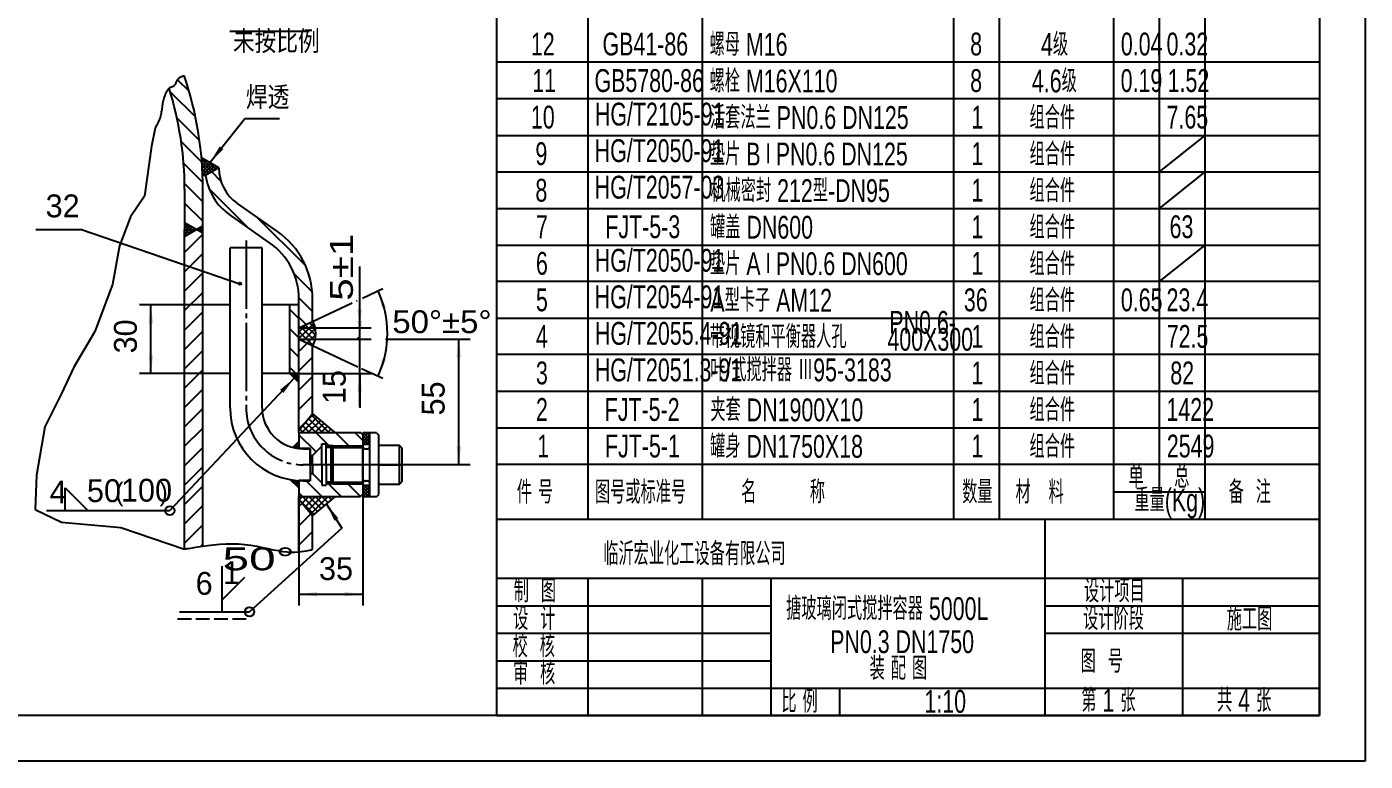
# Model space of a CAD drawing. Extents: x -917 to 561, y -220 to 621.
# Drawn here: x 268.4 to 561.2, y -220.2 to -59.4 of the extents above; entities that cross this region are included whole.
import ezdxf

# ---------------------------------------------------------------- set-up
doc = ezdxf.new("R2010")
doc.units = 0
doc.linetypes.add('DASHDOT', pattern=[18, 15, -1, 1, -1])
doc.linetypes.add('DASHED', pattern=[4, 3, -1])
doc.layers.get('0').update_dxf_attribs({"linetype": 'CONTINUOUS'})
for name, color, linetype in [('1', 7, 'CONTINUOUS'), ('2', 94, 'DASHDOT'), ('3', 2, 'DASHED'), ('5', 214, 'CONTINUOUS'), ('8', 7, 'CONTINUOUS')]:
    doc.layers.add(name, color=color, linetype=linetype)
doc.styles.get("Standard").update_dxf_attribs({"font": 'isocp.shx', "width": 0.707, "bigfont": 'hztxt.shx'})
doc.styles.add('STYLE1', font='cadt_en.shx', dxfattribs={"width": 0.799282, "bigfont": 'cadt_hz.shx'})
doc.styles.add('STYLE22', font='cadt_en.shx', dxfattribs={"width": 1.565508, "bigfont": 'cadt_hz.shx'})
doc.styles.add('STYLE37', font='cadt_en.shx', dxfattribs={"width": 1.319444, "bigfont": 'cadt_hz.shx'})
doc.styles.add('STYLE38', font='cadt_en.shx', dxfattribs={"width": 1.076207, "bigfont": 'cadt_hz.shx'})
doc.dimstyles.get("Standard").update_dxf_attribs({"dimtxt": 3.5, "dimasz": 4, "dimexe": 2, "dimexo": 0, "dimgap": 1, "dimtad": 1, "dimtoh": 1, "dimdec": 4, "dimzin": 0, "dimtxsty": 'STANDARD', "dimcen": 0, "dimazin": 3, "dimtfac": 1, "dimtdec": 4, "dimtmove": 0, "dimatfit": 3, "dimtolj": 1, "dimtzin": 0})

# ---------------------------------------------------------------- blocks, each defined once
blk = doc.blocks.new('*U59')
at = {"layer": '1'}
for p, q in [((310.9, -93.21), (308.87, -91.18)), ((308.31, -94.86), (316.76, -103.32)), ((329.43, -111.74), (318.7, -101.01)), ((326.89, -113.45), (330.87, -117.43)), ((327.94, -118.73), (330.94, -121.73)), ((327.94, -122.98), (329.51, -124.55, 1))]:
    blk.add_line(p, q, dxfattribs=at)
blk = doc.blocks.new('*U60')
at = {"layer": '1'}
for p, q in [((306.65, -88.26), (309.32, -90.93)), ((306.67, -88.44), (306.88, -88.23)), ((308.87, -91.18), (306.71, -89.02)), ((306.72, -89.09), (307.33, -88.48)), ((306.76, -89.75), (307.77, -88.74)), ((306.77, -89.79), (308.42, -91.44)), ((306.81, -90.42), (308.22, -89)), ((307.97, -91.7), (306.81, -90.54)), ((306.84, -91.09), (308.67, -89.26)), ((306.87, -91.77), (309.12, -89.52)), ((307.4, -91.95), (309.57, -89.78)), ((309.77, -90.67), (307.94, -88.84)), ((308.86, -91.19), (310.02, -90.04)), ((309.61, -89.81), (310.22, -90.41)), ((306.85, -91.29), (307.51, -91.95, 1))]:
    blk.add_line(p, q, dxfattribs=at)
blk = doc.blocks.new('*U61')
at = {"layer": '1'}
for p, q in [((305.79, -103.66), (306.27, -104.14, 1)), ((305.98, -103.97), (306.94, -103.02)), ((306.24, -103.4), (306.94, -104.1)), ((306.43, -104.23), (306.94, -103.72)), ((306.69, -103.14), (306.94, -103.39)), ((306.88, -104.49), (306.94, -104.43))]:
    blk.add_line(p, q, dxfattribs=at)
blk = doc.blocks.new('*U62')
at = {"layer": '1'}
for p, q in [((302.94, -102.22), (304.89, -104.18)), ((302.94, -102.77), (303.29, -102.42)), ((302.94, -103.48), (303.74, -102.68)), ((302.94, -102.93), (304.44, -104.43)), ((302.94, -104.19), (304.19, -102.94)), ((302.94, -104.89), (304.63, -103.2)), ((302.94, -103.63), (304, -104.69)), ((302.94, -104.34), (303.55, -104.95)), ((303.1, -105.21), (302.94, -105.05, 1)), ((303.64, -104.9), (305.08, -103.46)), ((304.6, -103.18), (305.34, -103.92)), ((305.31, -103.93), (305.53, -103.71))]:
    blk.add_line(p, q, dxfattribs=at)
blk = doc.blocks.new('*U63')
at = {"layer": '1'}
for p, q in [((326.11, -135.46), (326.29, -135.28)), ((327.94, -136.98), (326.24, -135.28)), ((326.33, -135.67), (326.71, -135.28)), ((326.54, -135.88), (327.14, -135.28)), ((327.94, -136.55), (326.66, -135.28)), ((326.75, -136.09), (327.56, -135.28)), ((326.96, -136.31), (327.94, -135.33)), ((327.94, -136.13), (327.09, -135.28)), ((327.17, -136.52), (327.94, -135.76)), ((327.39, -136.73), (327.94, -136.18)), ((327.51, -135.28), (327.94, -135.71)), ((327.6, -136.94), (327.94, -136.6)), ((327.81, -137.15), (327.94, -137.03, 1)), ((327.94, -135.28), (327.94, -135.28))]:
    blk.add_line(p, q, dxfattribs=at)
blk = doc.blocks.new('*U64')
at = {"layer": '1'}
for p, q in [((303.93, -73.51), (301.42, -71.01)), ((305.32, -79.14), (299.79, -73.61)), ((306.2, -84.27), (301.27, -79.34)), ((302.2, -84.51), (306.71, -89.02)), ((306.92, -93.48), (302.72, -89.28)), ((306.94, -97.73), (302.93, -93.73)), ((306.94, -101.98), (302.94, -97.98, 1))]:
    blk.add_line(p, q, dxfattribs=at)
blk = doc.blocks.new('*U116')
for p, q in [((296.52, -81.58), (295.67, -85.55)), ((295.67, -85.55), (294.16, -96.44, 1)), ((294.16, -96.44), (291.14, -100.97)), ((291.14, -100.97), (288.72, -107.32)), ((288.72, -107.32), (287.2, -115.79)), ((287.2, -115.79), (283.27, -126.08)), ((283.27, -126.08), (278.74, -133.94)), ((278.74, -133.94), (276.01, -139.69)), ((276.01, -139.69), (272.38, -146.95)), ((272.38, -146.95), (270.57, -157.53)), ((270.57, -157.53), (270.27, -165.09)), ((270.27, -165.09), (276.01, -167.81)), ((276.01, -167.81), (289.02, -169.02)), ((289.02, -169.02), (302.94, -173.71))]:
    blk.add_line(p, q)
blk = doc.blocks.new('*U117')
at = {"layer": '5'}
for p, q in [((326.98, -151.58), (326.78, -151.37, 1)), ((326.79, -151.53), (327.94, -150.39)), ((327.42, -151.66), (326.95, -151.19)), ((327.08, -151.6), (327.94, -150.74)), ((327.83, -151.72), (327.13, -151.02)), ((327.94, -151.47), (327.31, -150.84)), ((327.38, -151.65), (327.94, -151.1)), ((327.94, -151.12), (327.48, -150.66)), ((327.94, -150.76), (327.66, -150.49)), ((327.69, -151.7), (327.94, -151.45)), ((327.94, -150.41), (327.84, -150.31))]:
    blk.add_line(p, q, dxfattribs=at)
blk = doc.blocks.new('*U118')
at = {"layer": '5'}
for p, q in [((326.14, -158.55), (326.15, -158.54)), ((327.94, -160.31), (326.18, -158.55, 1)), ((326.31, -158.73), (326.45, -158.59)), ((326.49, -158.91), (326.76, -158.64)), ((327.94, -159.95), (326.6, -158.62)), ((326.67, -159.08), (327.07, -158.68)), ((326.84, -159.26), (327.39, -158.71)), ((327.94, -159.6), (327.01, -158.67)), ((327.02, -159.44), (327.72, -158.74)), ((327.2, -159.61), (327.94, -158.87)), ((327.37, -159.79), (327.94, -159.23)), ((327.94, -159.25), (327.4, -158.71)), ((327.55, -159.97), (327.94, -159.58)), ((327.73, -160.14), (327.94, -159.94)), ((327.94, -158.89), (327.79, -158.74)), ((327.91, -160.32), (327.94, -160.29))]:
    blk.add_line(p, q, dxfattribs=at)
blk = doc.blocks.new('*U119')
at = {"layer": '5'}
for p, q in [((341.94, -148.73), (342.39, -148.28)), ((341.94, -149.44), (343.1, -148.28)), ((341.94, -150.15), (343.44, -148.65)), ((343.44, -150.38), (341.94, -148.88)), ((343.44, -149.68), (342.04, -148.28)), ((343.44, -148.97), (342.75, -148.28)), ((343.13, -150.78), (341.94, -149.59)), ((342.42, -150.78), (341.94, -150.3, 1)), ((342.01, -150.78), (343.44, -149.35)), ((342.72, -150.78), (343.44, -150.06)), ((343.43, -150.78), (343.44, -150.77))]:
    blk.add_line(p, q, dxfattribs=at)
blk = doc.blocks.new('*U120')
at = {"layer": '5'}
for p, q in [((341.94, -160.05), (342.2, -159.78)), ((341.94, -160.75), (342.91, -159.78)), ((341.94, -161.46), (343.44, -159.96)), ((343.44, -161.7), (341.94, -160.2)), ((341.94, -162.17), (343.44, -160.67)), ((343.31, -162.28), (341.94, -160.9)), ((343.44, -160.99), (342.23, -159.78)), ((343.44, -160.28), (342.93, -159.78)), ((342.61, -162.28), (341.94, -161.61, 1)), ((342.53, -162.28), (343.44, -161.38)), ((343.24, -162.28), (343.44, -162.08))]:
    blk.add_line(p, q, dxfattribs=at)
blk = doc.blocks.new('*U121')
for p, q in [((309.23, -172.79), (310.57, -172.67)), ((310.57, -172.67), (311.95, -172.59)), ((311.95, -172.59), (313.35, -172.56)), ((313.35, -172.56), (314.75, -172.6)), ((314.75, -172.6), (316.11, -172.71)), ((316.11, -172.71), (317.44, -172.89)), ((302.94, -173.71), (302.97, -173.7)), ((302.94, -173.71), (302.94, -173.71, 1)), ((302.97, -173.7), (303.04, -173.69)), ((303.04, -173.69), (303.19, -173.67)), ((303.19, -173.67), (303.43, -173.63)), ((303.43, -173.63), (303.79, -173.57)), ((303.79, -173.57), (304.3, -173.49)), ((304.3, -173.49), (304.97, -173.38)), ((304.97, -173.38), (305.82, -173.24)), ((305.82, -173.24), (306.83, -173.09)), ((306.83, -173.09), (307.98, -172.93)), ((307.98, -172.93), (309.23, -172.79)), ((317.44, -172.89), (318.73, -173.11)), ((318.73, -173.11), (319.97, -173.36)), ((319.97, -173.36), (321.16, -173.62)), ((321.16, -173.62), (322.3, -173.86)), ((322.3, -173.86), (323.38, -174.07)), ((323.38, -174.07), (324.4, -174.23)), ((324.4, -174.23), (325.36, -174.33)), ((325.36, -174.33), (326.24, -174.37)), ((326.24, -174.37), (327.06, -174.37)), ((327.06, -174.37), (327.8, -174.33)), ((327.8, -174.33), (328.47, -174.26)), ((328.47, -174.26), (329.05, -174.18)), ((329.05, -174.18), (329.55, -174.09)), ((329.55, -174.09), (329.97, -174.01)), ((329.97, -174.01), (330.29, -173.95)), ((330.29, -173.95), (330.53, -173.9)), ((330.53, -173.9), (330.7, -173.87)), ((330.7, -173.87), (330.82, -173.85)), ((330.82, -173.85), (330.89, -173.83)), ((330.89, -173.83), (330.94, -173.82)), ((330.93, -173.83), (330.94, -173.82))]:
    blk.add_line(p, q)
blk = doc.blocks.new('*U122')
at = {"layer": '5'}
for p, q in [((328.58, -148.21), (331.87, -144.92)), ((329.34, -146.04), (331.1, -144.27)), ((331.68, -148.21), (329.42, -145.94)), ((330, -148.21), (332.64, -145.56)), ((333.1, -148.21), (330.06, -145.17)), ((334.51, -148.21), (330.71, -144.41)), ((331.41, -148.21), (333.41, -146.21)), ((328.85, -148.21), (328.13, -147.48, 1)), ((330.27, -148.21), (328.77, -146.71)), ((332.83, -148.21), (334.18, -146.85)), ((334.24, -148.21), (334.95, -147.5)), ((335.65, -148.21), (335.72, -148.14))]:
    blk.add_line(p, q, dxfattribs=at)
blk = doc.blocks.new('*U123')
at = {"layer": '5'}
for p, q in [((331.25, -166.16), (327.94, -162.85, 1)), ((328, -162.93), (328.72, -162.21)), ((328.65, -163.7), (330.14, -162.21)), ((332.02, -165.52), (328.71, -162.21)), ((329.29, -164.47), (331.55, -162.21)), ((329.94, -165.24), (332.97, -162.21)), ((332.79, -164.87), (330.13, -162.21)), ((330.58, -166.01), (334.38, -162.21)), ((333.56, -164.23), (331.54, -162.21)), ((334.33, -163.58), (332.95, -162.21)), ((335.1, -162.94), (334.37, -162.21)), ((334.92, -163.09), (335.8, -162.21)), ((335.87, -162.29), (335.78, -162.21))]:
    blk.add_line(p, q, dxfattribs=at)
blk = doc.blocks.new('*U124')
at = {"layer": '5'}
for p, q in [((327.94, -164.41), (328.65, -163.7, 1)), ((327.94, -168.65), (330.58, -166.01)), ((327.94, -172.9), (330.94, -169.9))]:
    blk.add_line(p, q, dxfattribs=at)
blk = doc.blocks.new('*U125')
at = {"layer": '5'}
for p, q in [((331.69, -152.46), (327.94, -148.71)), ((331.68, -148.21), (334.95, -151.48)), ((338.85, -151.13), (335.92, -148.21)), ((341.94, -149.98), (340.17, -148.21, 1))]:
    blk.add_line(p, q, dxfattribs=at)
blk = doc.blocks.new('*U126')
at = {"layer": '5'}
for p, q in [((332.95, -162.21), (329.53, -158.78)), ((337.2, -162.21), (334.07, -159.08)), ((341.44, -162.21), (338.66, -159.43, 1)), ((328.71, -162.21), (327.94, -161.43))]:
    blk.add_line(p, q, dxfattribs=at)
blk = doc.blocks.new('*U127')
at = {"layer": '5'}
for p, q in [((341.94, -155.28), (341.94, -180.37)), ((327.94, -162.21), (327.94, -180.37, 1))]:
    blk.add_line(p, q, dxfattribs=at)
blk = doc.blocks.new('*U128')
at = {"layer": '5'}
blk.add_line((311.14, -187.47), (311.14, -177.47, 1), dxfattribs=at)
blk = doc.blocks.new('*U129')
blk.add_line((334, -163.86), (337.36, -169.17))
blk.add_solid([(334, -163.86), (336.56, -166.97), (335.71, -167.51)])
blk = doc.blocks.new('*D130')
for p, q in [((327.94, -180.37), (327.94, -186.1)), ((341.94, -180.37), (341.94, -186.1)), ((327.94, -183.6), (341.94, -183.6))]:
    blk.add_line(p, q)
for points in [[(327.94, -183.6), (331.94, -183.1), (331.94, -184.1)], [(341.94, -183.6), (337.94, -184.1), (337.94, -183.1)]]:
    blk.add_solid(points)
at = {"style": 'STYLE1'}
blk.add_text('35', height=5, dxfattribs=at).set_placement((332.35, -180.5))
blk = doc.blocks.new('*U131')
at = {"layer": '5'}
blk.add_line((325.95, -135.29), (325.95, -135.28, 1), dxfattribs=at)
blk = doc.blocks.new('*U132')
at = {"layer": '5'}
for p, q in [((327.94, -130.47), (329.77, -128.64, 1)), ((327.94, -134.71), (330.94, -131.71)), ((327.94, -138.95), (330.94, -135.95)), ((327.94, -143.2), (330.94, -140.2)), ((327.94, -147.44), (329.34, -146.04))]:
    blk.add_line(p, q, dxfattribs=at)
blk = doc.blocks.new('*U133')
at = {"layer": '5'}
for p, q in [((327.94, -123.25), (325.94, -121.25, 1)), ((327.94, -127.49), (325.94, -125.49)), ((327.94, -131.74), (325.94, -129.74)), ((327.24, -135.28), (325.94, -133.98))]:
    blk.add_line(p, q, dxfattribs=at)
blk = doc.blocks.new('*U134')
at = {"layer": '5'}
for p, q in [((327.94, -125.28), (343.26, -125.28)), ((341.26, -135.28), (341.26, -125.28, 1)), ((327.94, -127.78), (343.26, -127.78)), ((341.01, -127.35), (340.76, -127.78)), ((327.94, -135.28), (343.26, -135.28)), ((341.26, -135.28), (341.26, -142.78))]:
    blk.add_line(p, q, dxfattribs=at)
blk = doc.blocks.new('*U135')
at = {"layer": '5'}
for p, q in [((306.94, -120.28), (297.9, -120.28, 1)), ((306.94, -135.28), (298.98, -135.28))]:
    blk.add_line(p, q, dxfattribs=at)
blk = doc.blocks.new('*D136')
for p, q in [((297.9, -120.28), (293.08, -120.28)), ((295.58, -135.28), (295.58, -120.28)), ((298.98, -135.28), (293.08, -135.28))]:
    blk.add_line(p, q)
for points in [[(295.58, -120.28), (296.08, -124.28), (295.08, -124.28)], [(295.58, -135.28), (295.08, -131.28), (296.08, -131.28)]]:
    blk.add_solid(points)
at = {"style": 'STYLE1'}
blk.add_text('30', height=5, rotation=90, dxfattribs=at).set_placement((292.49, -130.89))
blk = doc.blocks.new('*U137')
blk.add_line((326.94, -136.28), (299.71, -165.31))
blk.add_solid([(326.94, -136.28), (324.57, -139.54), (323.84, -138.86)])
blk = doc.blocks.new('*D138')
for p, q in [((341.26, -142.48), (341.26, -111.88)), ((327.94, -125.28), (343.76, -125.28)), ((327.94, -127.78), (343.76, -127.78)), ((327.94, -135.28), (343.76, -135.28))]:
    blk.add_line(p, q)
for points in [[(341.26, -125.28), (340.76, -121.28), (341.76, -121.28)], [(341.26, -127.78), (340.76, -123.78), (341.76, -123.78)], [(341.26, -135.28), (341.76, -139.28), (340.76, -139.28)]]:
    blk.add_solid(points)
at = {"style": 'STYLE1'}
blk.add_text('15', height=5, rotation=90, dxfattribs=at).set_placement((338.17, -141.98))
at = {"insert": (339.83, -119.37), "char_height": 5, "attachment_point": 7, "rotation": 90, "style": 'STYLE37'}
blk.add_mtext('5%%p1', dxfattribs=at)
blk = doc.blocks.new('*D139')
blk.add_arc((325.26, -126.53), 22.06, 335, 385)
for points in [[(345.25, -117.21), (347.08, -120.8), (346.13, -121.14)], [(345.25, -135.85), (346.13, -131.92), (347.08, -132.26)]]:
    blk.add_solid(points)
at = {"insert": (348.39, -126.53), "char_height": 5, "attachment_point": 7, "style": 'STYLE38'}
blk.add_mtext('50%%d%%p5%%d', dxfattribs=at)
blk = doc.blocks.new('*U140')
for p, q in [((302.23, -70.3), (302.37, -70.24)), ((302.37, -70.24), (302.51, -70.19)), ((302.51, -70.19), (302.64, -70.14)), ((302.64, -70.14), (302.75, -70.1)), ((302.75, -70.1), (302.85, -70.07)), ((299.26, -73.21), (299.4, -73)), ((299.4, -73), (299.54, -72.83)), ((299.54, -72.83), (299.69, -72.7)), ((299.69, -72.7), (299.83, -72.61)), ((299.83, -72.61), (299.96, -72.55)), ((299.96, -72.55), (300.09, -72.51)), ((300.09, -72.51), (300.22, -72.48)), ((300.22, -72.48), (300.34, -72.45)), ((300.34, -72.45), (300.46, -72.42)), ((300.46, -72.42), (300.56, -72.37)), ((300.56, -72.37), (300.66, -72.3)), ((300.66, -72.3), (300.75, -72.21)), ((300.75, -72.21), (300.84, -72.11)), ((300.84, -72.11), (300.92, -71.99)), ((300.92, -71.99), (300.99, -71.86)), ((300.99, -71.86), (301.07, -71.72)), ((301.07, -71.72), (301.13, -71.59)), ((301.13, -71.59), (301.2, -71.45)), ((301.2, -71.45), (301.26, -71.32)), ((301.26, -71.32), (301.32, -71.19)), ((301.32, -71.19), (301.39, -71.06)), ((301.39, -71.06), (301.46, -70.94)), ((301.46, -70.94), (301.54, -70.83)), ((301.54, -70.83), (301.63, -70.72)), ((301.63, -70.72), (301.72, -70.62)), ((301.72, -70.62), (301.83, -70.53)), ((301.83, -70.53), (301.96, -70.44)), ((301.96, -70.44), (302.09, -70.37)), ((302.09, -70.37), (302.23, -70.3)), ((298.16, -76.37), (298.21, -76.09)), ((298.21, -76.09), (298.27, -75.8)), ((298.27, -75.8), (298.34, -75.51)), ((298.34, -75.51), (298.41, -75.22)), ((298.41, -75.22), (298.5, -74.92)), ((298.5, -74.92), (298.61, -74.61)), ((298.61, -74.61), (298.72, -74.31)), ((298.72, -74.31), (298.85, -74.01)), ((298.85, -74.01), (298.98, -73.72)), ((298.98, -73.72), (299.12, -73.45)), ((299.12, -73.45), (299.26, -73.21)), ((297.66, -79.19), (297.74, -78.9)), ((297.74, -78.9), (297.81, -78.61)), ((297.81, -78.61), (297.87, -78.33)), ((297.87, -78.33), (297.92, -78.04)), ((297.92, -78.04), (297.96, -77.76)), ((297.96, -77.76), (298, -77.48)), ((298, -77.48), (298.03, -77.21)), ((298.03, -77.21), (298.07, -76.93)), ((298.07, -76.93), (298.11, -76.65)), ((298.11, -76.65), (298.16, -76.37)), ((296.52, -81.58), (296.63, -81.4, 1)), ((296.63, -81.4), (296.75, -81.19)), ((296.75, -81.19), (296.88, -80.94)), ((296.88, -80.94), (297.03, -80.68)), ((297.03, -80.68), (297.17, -80.39)), ((297.17, -80.39), (297.31, -80.1)), ((297.31, -80.1), (297.44, -79.79)), ((297.44, -79.79), (297.56, -79.49)), ((297.56, -79.49), (297.66, -79.19))]:
    blk.add_line(p, q)
blk = doc.blocks.new('*U141')
at = {"layer": '5'}
for p, q in [((327.94, -127.64), (331.2, -124.38)), ((327.94, -126.23), (329.71, -124.45)), ((328.36, -125.08), (331.4, -128.13)), ((328.81, -128.19), (331.54, -125.45)), ((329.32, -124.63), (331.64, -126.95)), ((330.29, -124.18), (331.54, -125.44)), ((327.94, -126.08), (330.97, -129.12)), ((328.48, -128.03), (327.94, -127.49)), ((329.77, -128.64), (331.65, -126.76)), ((301.86, -187.47), (317.14, -187.47, 1))]:
    blk.add_line(p, q, dxfattribs=at)
blk = doc.blocks.new('*U142')
at = {"layer": '8'}
blk.add_line((308.53, -89.01), (316.12, -79.5), dxfattribs=at)
blk.add_solid([(308.53, -89.01), (310.64, -85.58), (311.42, -86.2)], dxfattribs=at)
blk = doc.blocks.new('*D143')
for p, q in [((359.25, -127.78), (365.42, -127.78)), ((362.92, -155.23), (362.92, -127.78)), ((359.25, -155.23), (365.42, -155.23))]:
    blk.add_line(p, q)
for points in [[(362.92, -127.78), (363.42, -131.78), (362.42, -131.78)], [(362.92, -155.23), (362.42, -151.23), (363.42, -151.23)]]:
    blk.add_solid(points)
at = {"style": 'STYLE1'}
blk.add_text('55', height=5, rotation=90, dxfattribs=at).set_placement((359.82, -144.47))

msp = doc.modelspace()

# ---------------------------------------------------------------- linework, layer by layer
for p, q in [((561.22989, 620.83141), (561.22989, -220.16859)), ((551.22989, 595.83141), (551.22989, -210.16859)), ((371.22989, -210.16859), (371.22989, 52.83141, 1)), ((391.22989, -167.16859), (391.22989, 52.83141)), ((416.22989, -167.16859), (416.22989, 52.83141)), ((471.22989, -167.16859), (471.22989, 52.83141)), ((481.22989, -167.16859), (481.22989, 52.83141)), ((506.22989, -167.16859), (506.22989, 52.83141)), ((516.22989, -161.16859), (516.22989, 52.83141)), ((526.22989, -167.16859), (526.22989, 52.83141)), ((330.16313, -60.41114), (312.87182, -60.41114)), ((551.22989, -67.16859), (371.22989, -67.16859)), ((551.22989, -75.16859), (371.22989, -75.16859, 1)), ((316.12469, -79.50041), (323.67369, -79.50041, 1)), ((371.22989, -83.16859), (551.22989, -83.16859)), ((516.22989, -91.16859), (526.22989, -83.16859)), ((371.22989, -91.16859), (551.22989, -91.16859)), ((516.22989, -99.16859), (526.22989, -91.16859, 1)), ((371.22989, -99.16859), (551.22989, -99.16859)), ((371.22989, -107.16859), (551.22989, -107.16859)), ((516.22989, -115.16859), (526.22989, -107.16859, 1)), ((551.22989, -115.16859), (371.22989, -115.16859)), ((371.22989, -123.16859), (551.22989, -123.16859)), ((551.22989, -131.16859), (371.22989, -131.16859)), ((551.22989, -210.16859), (551.22989, -131.16859)), ((371.22989, -139.16859), (551.22989, -139.16859)), ((371.22989, -147.16859), (551.22989, -147.16859)), ((335.43672, -151.13042), (333.93672, -151.13042)), ((335.08672, -151.48042), (341.93672, -151.48042)), ((371.22989, -155.16859), (551.22989, -155.16859)), ((335.43672, -159.43042), (333.93672, -159.43042)), ((335.08672, -159.08042), (341.93672, -159.08042)), ((506.22989, -161.16859), (526.22989, -161.16859, 1)), ((337.35759, -169.17257), (317.13924, -187.46868)), ((371.22989, -167.16859), (551.22989, -167.16859, 1)), ((491.22989, -210.16859), (491.22989, -167.16859)), ((551.22989, -180.16859), (371.22989, -180.16859)), ((391.22989, -210.16859), (391.22989, -180.16859, 1)), ((416.22989, -210.16859), (416.22989, -180.16859)), ((431.22989, -210.16859), (431.22989, -180.16859)), ((521.22989, -180.16859), (521.22989, -210.16859)), ((371.22989, -186.16859), (431.22989, -186.16859)), ((491.22989, -186.16859), (551.22989, -186.16859)), ((371.22989, -192.16859), (431.22989, -192.16859)), ((491.22989, -192.16859), (551.22989, -192.16859)), ((371.22989, -198.16859), (431.22989, -198.16859)), ((371.22989, -204.16859), (551.22989, -204.16859, 1)), ((446.22989, -204.16859), (446.22989, -210.16859)), ((551.22989, -210.16859), (-22.77011, -210.16859)), ((371.22989, -210.16859), (551.22989, -210.16859)), ((561.22989, -220.16859), (-32.77011, -220.16859))]:
    msp.add_line(p, q)
at = {"layer": '1'}
for p, q in [((310.43672, -90.28042), (306.63472, -88.08534, 6.28319)), ((310.43672, -90.28042), (307.54845, -91.94797)), ((307.54845, -91.94797), (306.87954, -91.94797)), ((302.93672, -94.9277), (302.93672, -105.30475)), ((306.93672, -103.76079), (306.93672, -94.9277)), ((323.26109, -104.20553), (314.48774, -98.06237)), ((302.93672, -102.21683), (306.93672, -104.52623)), ((321.54036, -106.66299), (312.76701, -100.51982)), ((270.37045, -103.76885), (280.37045, -103.76885)), ((302.93672, -105.30475), (306.93672, -102.99535)), ((302.93672, -103.76079), (306.93672, -103.76079)), ((302.93672, -173.70942), (302.93672, -103.76079)), ((306.93672, -173.07431), (306.93672, -103.76079)), ((319.88235, -107.78042), (312.88235, -107.78042)), ((312.88235, -142.78042), (312.88235, -107.78042)), ((319.88235, -142.78042), (319.88235, -107.78042, 6.28319)), ((327.93672, -125.28042), (327.93672, -118.95027, 6.28319)), ((330.93672, -123.8815), (330.93672, -118.95027, 6.28319)), ((312.88235, -120.28042), (306.93672, -120.28042)), ((327.93672, -120.28042), (319.88235, -120.28042)), ((325.93672, -135.28042), (325.93672, -120.28042)), ((327.93672, -125.28042), (330.93672, -123.8815)), ((327.93672, -148.2086), (327.93672, -125.28042, 6.28319)), ((327.93672, -127.78042), (330.93672, -129.17935)), ((330.93672, -144.13334), (330.93672, -129.17935)), ((312.88235, -135.28042), (306.93672, -135.28042)), ((327.93672, -135.28042), (319.88235, -135.28042)), ((325.93672, -135.28042), (327.93672, -137.28042)), ((327.93672, -147.7086), (330.93672, -144.13334)), ((330.93672, -144.13334), (335.79342, -148.2086)), ((327.93672, -148.2086), (341.43672, -148.2086)), ((327.93672, -148.2086), (327.93672, -151.73061)), ((341.93672, -148.7086), (341.43672, -148.2086, 1)), ((344.93672, -148.28042), (341.93672, -148.28042)), ((341.93672, -148.28042), (341.93672, -162.28042)), ((343.43672, -162.28042), (343.43672, -148.28042, 6.28319)), ((344.93672, -148.28042), (345.43672, -148.78042)), ((345.43672, -161.78042), (345.43672, -148.78042)), ((327.93672, -150.2086), (326.64693, -151.49839)), ((327.93672, -151.7086), (330.43672, -151.7086)), ((330.39596, -151.7086), (327.93672, -151.7086)), ((328.88235, -151.78042), (330.38235, -151.78042)), ((330.38235, -151.78042), (330.38235, -158.78042)), ((330.43672, -155.2086), (330.43672, -151.7086)), ((330.93672, -153.2086), (332.93672, -151.2086)), ((332.93672, -155.2086), (332.93672, -150.7086)), ((332.93672, -150.7086), (333.93672, -150.7086)), ((333.93672, -155.2086), (333.93672, -150.7086)), ((335.08672, -151.48042), (333.93672, -151.48042)), ((334.93672, -151.63042), (335.43672, -151.13042)), ((334.93672, -151.63042), (334.93672, -158.93042)), ((335.43672, -151.13042), (341.93672, -151.13042)), ((335.43672, -159.43042), (335.43672, -151.13042)), ((341.93672, -150.78042), (343.43672, -150.78042)), ((341.93672, -151.28042), (341.93672, -151.13042, 6.28319)), ((341.93672, -159.43042), (341.93672, -151.13042)), ((342.43672, -151.78042), (342.93672, -151.78042, 6.28319)), ((343.43672, -151.28042), (343.43672, -151.13042)), ((349.93672, -151.03042), (345.43672, -151.03042)), ((349.93672, -159.53042), (349.93672, -151.03042)), ((350.43672, -151.53042), (349.93672, -151.03042)), ((350.43672, -151.53042), (350.43672, -159.03042)), ((330.43672, -153.2086), (330.93672, -153.2086)), ((330.93672, -155.2086), (330.93672, -153.2086)), ((330.43672, -155.2086), (330.43672, -158.7086)), ((330.43672, -157.2086), (330.93672, -157.2086)), ((330.93672, -155.2086), (330.93672, -157.2086)), ((330.93672, -157.2086), (332.93672, -159.2086)), ((332.93672, -155.2086), (332.93672, -159.7086)), ((333.93672, -155.2086), (333.93672, -159.7086)), ((333.93672, -155.2086), (333.93672, -159.7086)), ((345.43672, -155.28042), (350.39899, -155.28042)), ((327.93672, -160.35225), (326.12561, -158.54115, 6.28319)), ((327.93672, -158.7086), (330.43672, -158.7086)), ((330.39596, -158.7086), (327.93672, -158.7086)), ((327.93672, -158.75245), (327.93672, -162.2086, 6.28319)), ((328.88235, -158.78042), (330.38235, -158.78042)), ((332.93672, -159.7086), (333.93672, -159.7086)), ((335.08672, -159.08042), (333.93672, -159.08042)), ((335.43672, -159.43042), (334.93672, -158.93042)), ((335.43672, -159.43042), (341.93672, -159.43042)), ((343.43672, -159.78042), (341.93672, -159.78042)), ((342.43672, -158.78042), (342.93672, -158.78042, 6.28319)), ((345.43672, -159.53042), (349.93672, -159.53042)), ((349.93672, -159.53042), (350.43672, -159.03042)), ((327.93672, -162.2086), (341.43672, -162.2086)), ((327.93672, -174.31268), (327.93672, -162.2086)), ((330.93672, -166.42751), (327.93672, -162.85225, 1)), ((330.93672, -166.42751), (335.96462, -162.2086)), ((341.93672, -161.7086), (341.43672, -162.2086)), ((344.93672, -162.28042), (341.93672, -162.28042)), ((344.93672, -162.28042), (345.43672, -161.78042)), ((330.93672, -173.82559), (330.93672, -166.42751))]:
    msp.add_line(p, q, dxfattribs=at)
for centre, radius, start, end in [((229.27172, -94.9277), 77.665, 0, 18.6671787), ((229.27172, -94.9277), 73.665, 0, 17.4568978), ((319.93672, -90.28042), 9.5, 180, 235), ((319.93672, -90.28042), 12.5, 187.6663173, 235), ((312.93672, -118.95027), 18, 0, 55), ((312.93672, -118.95027), 15, 0, 55), ((326.41038, -126.53042), 5.24447, 329.6627656, 390.3372344), ((328.88235, -142.78042), 16, 180, 270), ((328.88235, -142.78042), 9, 180, 270), ((342.43672, -151.28042), 0.5, 180, 270), ((342.93672, -151.28042), 0.5, 270, 360), ((342.43672, -159.28042), 0.5, 90, 180), ((342.93672, -159.28042), 0.5, 0, 90)]:
    msp.add_arc(centre, radius, start, end, dxfattribs=at)
at = {"layer": '2'}
for p, q in [((316.38235, -106.16883), (316.38235, -142.78042)), ((335.86724, -155.28042), (328.88235, -155.28042)), ((350.2091, -155.28042), (335.86286, -155.28042, 1))]:
    msp.add_line(p, q, dxfattribs=at)
msp.add_arc((328.88235, -142.78042), 12.5, 180, 270, dxfattribs=at)
at = {"layer": '3'}
msp.add_line((301.41923, -188.98631), (316.54172, -188.98631), dxfattribs=at)
at = {"layer": '5'}
for p, q in [((280.37045, -103.76885), (315.0463, -115.65803)), ((302.93672, -108.80064), (306.93672, -104.80064)), ((302.93672, -113.04328), (306.93672, -109.04328)), ((302.93672, -117.28592), (306.93672, -113.28592)), ((341.88985, -118.77397), (346.29994, -116.71751)), ((302.93672, -121.52856), (306.93672, -117.52856)), ((330.93672, -123.8815), (339.63229, -119.82669)), ((340.51853, -119.41343), (340.69629, -119.33054)), ((302.93672, -125.7712), (306.93672, -121.7712)), ((302.93672, -130.01384), (306.93672, -126.01384)), ((327.93672, -127.78042), (343.42618, -127.78042)), ((346.90277, -127.78042), (359.25061, -127.78042)), ((302.93672, -134.25648), (306.93672, -130.25648)), ((330.93672, -129.17935), (340.84304, -133.79874)), ((302.93672, -138.49912), (306.93672, -134.49912)), ((341.65244, -134.17617), (346.29994, -136.34334)), ((302.93672, -142.74176), (306.93672, -138.74176)), ((302.93672, -146.9844), (306.93672, -142.9844)), ((302.93672, -151.22704), (306.93672, -147.22704)), ((302.93672, -155.46968), (306.93672, -151.46968)), ((302.93672, -159.71233), (306.93672, -155.71233)), ((345.50356, -155.2322), (359.25061, -155.2322)), ((276.78332, -165.31458), (276.78332, -160.31458)), ((276.78332, -160.31458), (281.78332, -165.31458)), ((302.93672, -163.95497), (306.93672, -159.95497)), ((272.7077, -165.31458), (299.70868, -165.31458, 1)), ((302.93672, -168.19761), (306.93672, -164.19761)), ((302.93672, -172.44025), (306.93672, -168.44025)), ((306.47717, -173.14243), (306.93672, -172.68289)), ((311.13924, -184.86603), (316.13924, -179.86603))]:
    msp.add_line(p, q, dxfattribs=at)
for centre, radius in [((315.0463, -115.65803), 0.25), ((342.64255, -149.58735), 0.125), ((299.70868, -165.31458), 1), ((317.13924, -187.46868), 1)]:
    msp.add_circle(centre, radius, dxfattribs=at)

# ---------------------------------------------------------------- block references
for name in ['*U140', '*U64', '*U116', '*U142', '*U60', '*U59', '*U62', '*U61', '*D138', '*D139', '*D136', '*U135', '*U133', '*U141', '*U134', '*U132', '*D143', '*U137', '*U131', '*U63', '*U122', '*U125', '*U119', '*U117', '*U127', '*U118', '*U126', '*U120', '*U123', '*U124', '*U129', '*U121', '*U128']:
    msp.add_blockref(name, (0, 0))

# ---------------------------------------------------------------- texts
at = {"style": 'STYLE1'}
for s, p in [('未按比例', (313.51383, -65.16172)), ('焊透', (316.35069, -77.41274)), ('6', (305.35324, -183.72851))]:
    msp.add_text(s, height=5, dxfattribs=at).set_placement(p)
at = {"style": 'STYLE1', "width": 0.7}
for s, p in [('12', (378.69954, -65.67109)), ('GB41-86', (394.36712, -65.67109)), ('螺母 M16', (417.78912, -65.73843)), ('8', (474.8065, -65.67109)), ('4级', (490.29644, -65.75359)), ('0.04', (507.76836, -65.67109)), ('0.32', (517.76836, -65.67109)), ('11', (379.00715, -73.67109)), ('GB5780-86', (392.61318, -73.67109)), ('螺栓 M16X110', (417.78912, -73.75796)), ('8', (474.8065, -73.67109)), ('4.6级', (488.30701, -73.75359)), ('0.19', (507.72463, -73.67109)), ('1.52', (517.99913, -73.67109)), ('HG/T2105-91', (392.70341, -81.00819)), ('10', (378.69954, -81.67109)), ('活套法兰 PN0.6 DN125', (417.87728, -81.75796)), ('1', (475.08076, -81.67109)), ('组合件', (487.79476, -81.75796)), ('7.65', (517.76837, -81.67109)), ('9', (379.69128, -89.67109)), ('HG/T2050-91', (392.65401, -89.00819)), ('垫片 BⅠPN0.6 DN125', (417.87728, -89.75796)), ('1', (475.08076, -89.67109)), ('组合件', (487.79476, -89.75796)), ('8', (379.69128, -97.67109)), ('HG/T2057-03', (392.65889, -97.00819)), ('机械密封 212型-DN95', (417.96543, -97.75796)), ('1', (475.08076, -97.67109)), ('组合件', (487.79476, -97.75796)), ('7', (379.8065, -105.67109)), ('FJT-5-3', (394.98529, -105.67109)), ('罐盖 DN600', (417.90666, -105.7775)), ('1', (475.08076, -105.67109)), ('组合件', (487.79476, -105.75796)), ('63', (518.4261, -105.67109)), ('HG/T2050-91', (392.67623, -113.00819)), ('垫片 AⅠPN0.6 DN600', (417.87728, -113.75796)), ('组合件', (487.79476, -113.75796)), ('6', (379.8065, -113.67109)), ('1', (475.08076, -113.67109)), ('5', (379.8065, -121.67109)), ('HG/T2054-91', (392.65401, -121.00819)), ('A型卡子 AM12', (417.95564, -121.75796)), ('36', (473.4261, -121.67109)), ('组合件', (487.79476, -121.75796)), ('0.65', (507.76836, -121.67109)), ('23.4', (517.76993, -121.67109)), ('PN0.6-', (457.12598, -126.60581)), ('4', (379.8065, -129.67109)), ('HG/T2055.4-91', (392.70489, -129.00819)), ('带视镜和平衡器人孔', (417.81851, -129.73843)), ('400X300', (456.69615, -130.31059)), ('1', (475.08076, -129.67109)), ('组合件', (487.79476, -129.75796)), ('72.5', (517.80677, -129.67109)), ('HG/T2051.3-91', (392.69281, -137.00819)), ('叶/式搅拌器 Ⅲ95-3183', (417.90901, -137.00819)), ('3', (379.8065, -137.67109)), ('1', (475.08076, -137.67109)), ('组合件', (487.79476, -137.75796)), ('82', (518.58026, -137.67109)), ('夹套 DN1900X10', (417.96543, -145.75796)), ('组合件', (487.79476, -145.75796)), ('2', (379.8065, -145.67109)), ('FJT-5-2', (394.85294, -145.67109)), ('1', (475.08076, -145.67109)), ('1422', (517.74081, -145.67109)), ('1', (380.08076, -153.67109)), ('FJT-5-1', (394.91373, -153.67109)), ('罐身 DN1750X18', (417.90666, -153.73843)), ('1', (475.08076, -153.67109)), ('组合件', (487.79476, -153.75796)), ('2549', (517.83034, -153.67109)), ('单', (509.45489, -160.34426)), ('总', (519.44249, -160.34426)), ('件 号', (375.62429, -163.75796)), ('图号或标准号', (392.71349, -163.7775)), ('名         称', (424.69231, -163.73843)), ('数量', (473.04798, -163.73843)), ('材   料', (484.72967, -163.75796)), ('重量(Kg)', (510.73115, -165.49476)), ('备  注', (531.36106, -163.73843)), ('临沂宏业化工设备有限公司', (394.53946, -177.26637)), ('制  图', (374.9576, -185.41383)), ('设计项目', (499.70147, -185.41383)), ('搪玻璃闭式搅拌容器 5000L', (434.54431, -189.2524)), ('设  计', (374.81788, -191.41383)), ('设计阶段', (499.51094, -191.41383)), ('施工图', (530.94563, -191.56867)), ('校  核', (374.69913, -197.45064)), ('PN0.3 DN1750', (444.17115, -196.50159)), ('图  号', (498.9636, -200.79703)), ('审  核', (374.79248, -203.41383)), ('装 配 图', (452.81315, -202.33859)), ('比 例', (433.50188, -209.56253)), ('1:10', (464.79574, -209.57099)), ('第 1 张', (499.11482, -209.34426)), ('共 4 张', (528.80311, -209.34486))]:
    msp.add_text(s, height=5, dxfattribs=at).set_placement(p)
at = {"layer": '5', "style": 'STYLE1', "width": 1.003}
for s, height, p in [('32', 5, (272.53245, -101.10218)), ('4', 5, (273.43821, -163.72218)), ('50', 5, (281.57217, -163.44414)), ('(', 4, (287.78749, -163.16613)), ('100', 5, (289.01018, -163.34225)), (')', 4, (297.46709, -163.16613)), ('1', 5, (311.32558, -181.38364))]:
    msp.add_text(s, height=height, dxfattribs=at).set_placement(p)
at = {"layer": '5', "insert": (311.22486, -178.44456), "char_height": 5, "attachment_point": 7, "style": 'STYLE22'}
msp.add_mtext('50%%d', dxfattribs=at)

# ---------------------------------------------------------------- dimensions: what is measured, and where the dimension line sits
dim = msp.add_linear_dim(base=(341.93672, -183.59768), p1=(327.93672, -180.37395), p2=(341.93672, -180.37395), text='35', dimstyle='STANDARD')
dim.commit()
dim.dimension.update_dxf_attribs({"geometry": '*D130', "text_midpoint": (334.60324, -183.59768)})

doc.saveas('drawing.dxf')
